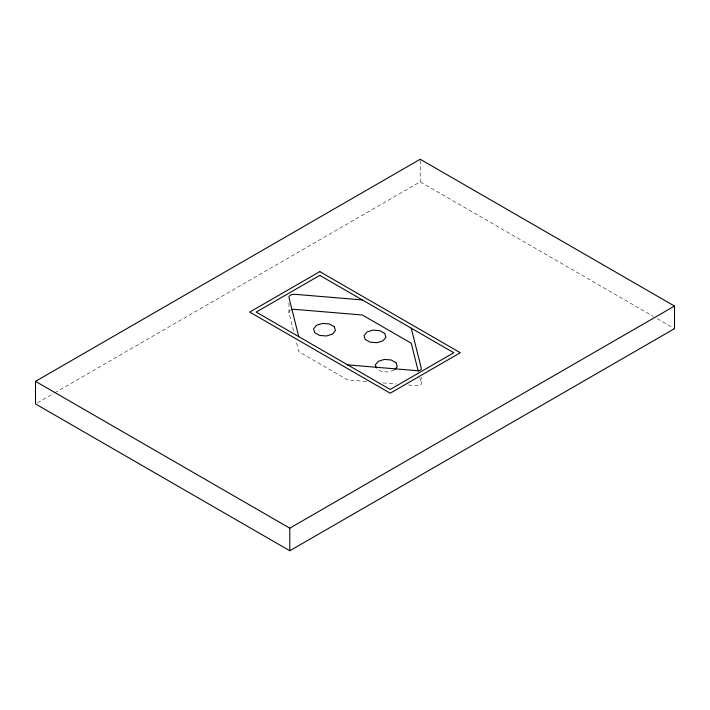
<?xml version="1.0" encoding="UTF-8"?>
<svg xmlns="http://www.w3.org/2000/svg" width="710" height="710" viewBox="0 0 710 710"><rect width="100%" height="100%" fill="white"/><g stroke="black" fill="none" stroke-linecap="round" stroke-linejoin="round"><path stroke-width="0.53" stroke-dasharray="3.55 2.66" d="M37.417 402.827L53.729 393.411M54.688 392.861L420.205 181.831L653.386 316.456M394.281 370.15L388.246 372.005L381.474 371.463L376.548 368.721M366.449 381.51L347.66 379.939L298.759 351.707L296.123 341.173M383.027 382.894L396.295 384.003M408.454 385.015L417.436 385.77A3.443 1.988 0 0 0 421.341 383.515L421.341 377.063M657.229 318.675L674.5 328.65M419.867 377.658L421.341 383.515M288.997 303.063L288.997 312.746L293.745 331.694M420.205 160.318L420.205 181.831M288.997 312.746A5.165 2.982 0 0 1 290.452 310.208"/><path stroke-width="1.06" d="M394.875 369.44L397.272 366.6L396.144 362.925M35.5 381.35L420.205 159.244L674.5 306.063L674.5 328.65L289.795 550.756L35.5 403.937L35.5 381.35L289.795 528.169L674.5 306.063M362.34 299.939L294.845 294.304A5.165 2.982 0 0 0 288.997 297.685L298.759 336.647M347.66 364.878L417.436 370.709A3.443 1.988 0 0 0 421.341 368.454L411.241 328.18M384.731 333.407L379.806 330.665L373.034 330.123L366.999 331.978L364.008 335.528L365.206 339.424L370.132 342.158L376.904 342.699L382.938 340.844L385.929 337.294L384.802 333.62M334.268 326.689L329.342 323.946L322.571 323.405L316.536 325.26L313.545 328.819L314.743 332.706L319.669 335.439L326.44 335.981L332.475 334.126L335.466 330.576L334.339 326.911M396.073 362.712L391.148 359.97L384.376 359.429L378.341 361.283L375.35 364.833L376.247 367.753M418.252 371.206L411.241 343.232L362.34 315L294.845 309.365A5.165 2.982 0 0 0 291.739 309.666M289.795 528.169L289.795 550.756M319.793 271.619L249.698 312.08L390.207 393.207L460.302 352.737L319.793 271.619M319.793 275.382L256.212 312.08L390.207 389.444L453.788 352.737L319.793 275.382"/></g></svg>
